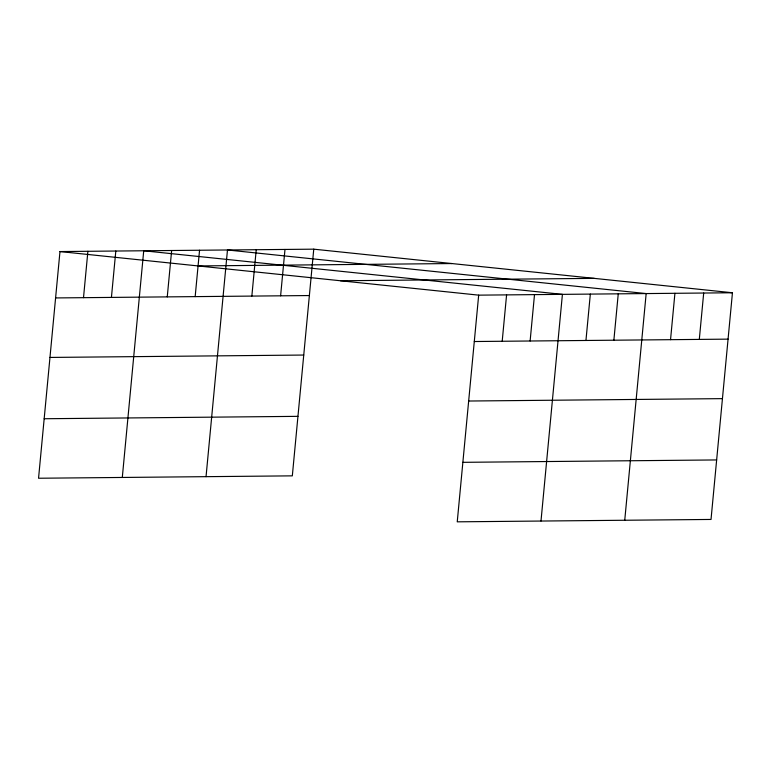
<?xml version="1.0" encoding="UTF-8"?>
<svg xmlns="http://www.w3.org/2000/svg" width="771" height="771" viewBox="0 0 771 771"><rect width="100%" height="100%" fill="white"/><g stroke="black" fill="none" stroke-linecap="round" stroke-linejoin="round"><path stroke-width="1.16" d="M313.758 249.168L59.974 251.558L38.55 478.242L292.325 475.852L313.758 249.168L732.45 292.758L711.026 519.442L457.242 521.832L478.675 295.148L732.45 292.758M83.509 297.673L87.894 251.298M111.429 297.404L115.814 251.028M122.3 477.451L143.724 250.768L562.416 294.358L540.991 521.042M167.259 296.883L171.644 250.508M195.169 296.623L199.554 250.247M206.04 476.671L227.474 249.977L646.165 293.568L624.741 520.252M251.847 296.083L256.232 249.708M280.605 295.813L284.991 249.438M502.2 341.254L506.586 294.879M530.12 340.994L534.505 294.618M585.95 340.474L590.335 294.098M613.87 340.204L618.255 293.828M670.539 339.674L674.924 293.298M699.307 339.404L703.692 293.028M198.147 265.937L451.922 263.547M340.503 280.76L594.277 278.37M55.599 297.934L309.373 295.544M474.29 341.524L728.065 339.134M49.97 357.436L303.745 355.046M468.662 401.026L722.446 398.636M44.178 418.74L297.953 416.35M462.87 462.33L716.644 459.94M59.974 251.558L478.675 295.148"/></g></svg>
